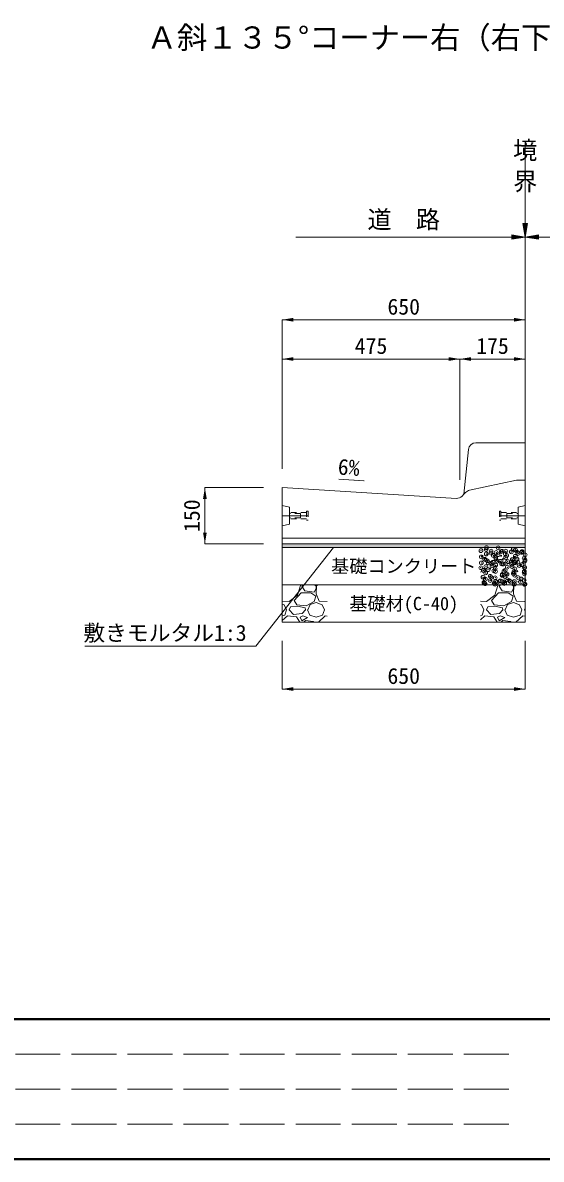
# Model space of a CAD drawing. Units: millimetres at full size. Extents: x 10958 to 33220, y 2125 to 9550.
# Drawn here: x 26076 to 27463, y 2375 to 5414 of the extents above; entities that cross this region are included whole.
import ezdxf
from ezdxf.enums import TextEntityAlignment as Align

# ---------------------------------------------------------------- set-up
doc = ezdxf.new("R2010")
doc.units = ezdxf.units.MM
doc.header["$LTSCALE"] = 20
doc.header["$PDMODE"] = 32
doc.header["$PDSIZE"] = 10
doc.linetypes.add('DASHED', pattern=[7.5, 6, -1.5])
doc.linetypes.add('USER1', pattern=[1.35, 0.75, -0.6])
for name, color, linetype, lineweight in [('インサート', 3, 'USER1', 5), ('ハッチング_基礎', 150, 'Continuous', 5), ('中心線', 1, 'Continuous', 13), ('図枠', 7, 'Continuous', 5), ('寸法線', 7, 'Continuous', 13), ('引出線', 4, 'Continuous', 13), ('本体', 2, 'Continuous', 13), ('舗装・基礎', 3, 'Continuous', 13)]:
    doc.layers.add(name, color=color, linetype=linetype, lineweight=lineweight)
doc.layers.add('ハッチング_モルタル', color=30, linetype='Continuous')
doc.layers.add('文字', color=41, linetype='Continuous')
doc.styles.add('ＭＳ ゴシック', font='')
doc.styles.get('ＭＳ ゴシック').set_extended_font_data('MS Gothic')

# ---------------------------------------------------------------- blocks, each defined once
blk = doc.blocks.new('filled_arrow')
at = {"color": 0, "linetype": 'Continuous', "lineweight": -2}
blk.add_solid([(7.5, 1.25), (0, 0), (7.5, -1.25)], dxfattribs=at)
blk = doc.blocks.new('open_arrow')
at = {"color": 0, "linetype": 'Continuous', "lineweight": -2}
blk.add_lwpolyline([(7.5, 1.25), (0, 0), (7.5, -1.25)], dxfattribs=at)

msp = doc.modelspace()

# ---------------------------------------------------------------- hatches: boundary and pattern name
at = {"layer": 'ハッチング_モルタル'}
msp.add_hatch(color=256, dxfattribs=at).paths.add_polyline_path([(26770.27, 4010.84), (26770.27, 4020.84), (27420.27, 4020.84), (27420.27, 4010.84)])
at = {"layer": '寸法線'}
for points in [[(27426.27, 4877.03), (27414.27, 4877.03), (27420.27, 4841.03)], [(27384.27, 4847.03), (27384.27, 4835.03), (27420.27, 4841.03)], [(27456.27, 4847.03), (27456.27, 4835.03), (27420.27, 4841.03)]]:
    msp.add_hatch(color=256, dxfattribs=at).paths.add_polyline_path(points)

# ---------------------------------------------------------------- linework, layer by layer
at = {"layer": 'インサート'}
for p, q in [((26835.27, 4104.09), (26789.27, 4104.09)), ((26789.27, 4104.09), (26789.27, 4087.59)), ((26839.27, 4107.84), (26835.27, 4107.84)), ((26835.27, 4107.84), (26835.27, 4083.84)), ((26839.27, 4107.84), (26839.27, 4083.84)), ((27351.27, 4107.84), (27355.27, 4107.84)), ((27351.27, 4107.84), (27351.27, 4083.84)), ((27355.27, 4107.84), (27355.27, 4083.84)), ((27355.27, 4104.09), (27401.27, 4104.09)), ((27401.27, 4104.09), (27401.27, 4087.59)), ((26819.27, 4101.84), (26789.27, 4101.84)), ((26819.27, 4089.84), (26789.27, 4089.84)), ((26835.27, 4087.59), (26789.27, 4087.59)), ((26819.27, 4101.84), (26819.27, 4089.84)), ((26839.27, 4083.84), (26835.27, 4083.84)), ((27351.27, 4083.84), (27355.27, 4083.84)), ((27355.27, 4087.59), (27401.27, 4087.59)), ((27371.27, 4101.84), (27401.27, 4101.84)), ((27371.27, 4101.84), (27371.27, 4089.84)), ((27371.27, 4089.84), (27401.27, 4089.84))]:
    msp.add_line(p, q, dxfattribs=at)
at = {"layer": 'ハッチング_基礎'}
for p, q in [((27302.71, 3985.86), (27307.23, 3985.16)), ((27302.72, 3985.85), (27306.67, 3989.97)), ((27307.23, 3985.15), (27306.67, 3989.97)), ((27309.25, 3981.18), (27312.81, 3982.54)), ((27311.77, 3979.46), (27312.8, 3982.53)), ((27317.58, 3990.84), (27320.03, 3993.76)), ((27317.58, 3990.84), (27320.62, 3990.58)), ((27320.59, 3990.57), (27320.01, 3993.76)), ((27351.93, 3997.55), (27354.46, 3995.85)), ((27351.94, 3997.56), (27355.49, 3998.93)), ((27354.02, 3987.66), (27356.47, 3990.57)), ((27354.02, 3987.66), (27357.06, 3987.39)), ((27354.46, 3995.85), (27355.49, 3998.92)), ((27357.03, 3987.38), (27356.44, 3990.57)), ((27390.46, 3984.47), (27392.91, 3987.39)), ((27390.46, 3984.47), (27393.49, 3984.2)), ((27393.47, 3984.2), (27392.88, 3987.38)), ((27309.25, 3981.17), (27311.77, 3979.46)), ((27324.63, 3952.63), (27327.08, 3955.55)), ((27324.63, 3952.63), (27327.67, 3952.37)), ((27327.64, 3952.36), (27327.05, 3955.55)), ((27339.57, 3960.71), (27342.1, 3959.01)), ((27339.58, 3960.72), (27343.13, 3962.09)), ((27342.1, 3959.01), (27343.13, 3962.08)), ((27356.93, 3977.44), (27360.89, 3981.56)), ((27356.93, 3977.45), (27361.45, 3976.75)), ((27361.45, 3976.74), (27360.88, 3981.56)), ((27361.07, 3949.44), (27363.52, 3952.36)), ((27364.08, 3949.17), (27363.49, 3952.36)), ((27382.25, 3977.1), (27384.78, 3975.39)), ((27382.26, 3977.11), (27385.82, 3978.47)), ((27384.78, 3975.39), (27385.81, 3978.46)), ((27411.15, 3969.03), (27415.11, 3973.15)), ((27411.15, 3969.04), (27415.66, 3968.34)), ((27412.58, 3956.65), (27416.14, 3958.02)), ((27412.58, 3956.64), (27415.1, 3954.94)), ((27415.66, 3968.33), (27415.1, 3973.15)), ((27415.1, 3954.94), (27416.13, 3958.01)), ((27300.27, 3945.63), (27300.45, 3945.7)), ((27300.27, 3945.17), (27300.44, 3945.69)), ((27309.45, 3927.95), (27313.41, 3932.08)), ((27309.45, 3927.96), (27313.97, 3927.26)), ((27313.97, 3927.25), (27313.4, 3932.08)), ((27327.21, 3923.89), (27330.77, 3925.25)), ((27327.21, 3923.88), (27329.74, 3922.17)), ((27329.74, 3922.17), (27330.77, 3925.24)), ((27361.07, 3949.44), (27364.11, 3949.18)), ((27363.67, 3919.55), (27367.63, 3923.67)), ((27368.18, 3918.84), (27367.62, 3923.67)), ((27369.89, 3940.26), (27372.42, 3938.56)), ((27369.9, 3940.27), (27373.45, 3941.64)), ((27372.42, 3938.56), (27373.45, 3941.63)), ((27397.51, 3946.26), (27399.95, 3949.18)), ((27397.51, 3946.26), (27400.54, 3945.99)), ((27400.52, 3945.99), (27399.93, 3949.17)), ((27400.22, 3919.82), (27403.78, 3921.18)), ((27402.74, 3918.1), (27403.77, 3921.17)), ((26811.31, 3883.58), (26819.44, 3908.98)), ((26819.44, 3908.98), (26818.3, 3910.84)), ((26826.39, 3910.84), (26822.49, 3906.95)), ((26822.49, 3906.95), (26830.62, 3894.76)), ((26830.62, 3894.76), (26856.02, 3891.71)), ((26856.02, 3891.71), (26861.1, 3900.85)), ((26861.1, 3906.95), (26856.65, 3910.84)), ((26862.11, 3907.96), (26861.1, 3886.63)), ((26861.1, 3900.85), (26861.1, 3906.95)), ((26865.27, 3910.84), (26862.11, 3907.96)), ((27331.68, 3914.42), (27334.13, 3917.34)), ((27331.68, 3914.42), (27334.72, 3914.15)), ((27334.69, 3914.15), (27334.1, 3917.33)), ((27339.31, 3883.58), (27347.44, 3908.98)), ((27347.44, 3908.98), (27346.3, 3910.84)), ((27354.39, 3910.84), (27350.49, 3906.95)), ((27350.49, 3906.95), (27358.62, 3894.76)), ((27358.62, 3894.76), (27384.02, 3891.71)), ((27363.66, 3919.55), (27368.18, 3918.85)), ((27368.12, 3911.23), (27370.57, 3914.15)), ((27368.12, 3911.23), (27371.15, 3910.97)), ((27371.13, 3910.96), (27370.54, 3914.15)), ((27384.02, 3891.71), (27389.1, 3900.85)), ((27389.1, 3906.95), (27384.65, 3910.84)), ((27390.11, 3907.96), (27389.1, 3886.63)), ((27389.1, 3900.85), (27389.1, 3906.95)), ((27393.27, 3910.84), (27390.11, 3907.96)), ((27400.22, 3919.81), (27402.74, 3918.1)), ((27406.9, 3910.84), (27407, 3910.96)), ((27407, 3910.84), (27406.98, 3910.96)), ((27417.88, 3911.14), (27420.27, 3913.62)), ((27417.88, 3911.15), (27419.82, 3910.84)), ((26770.27, 3867.2), (26788.96, 3866.31)), ((26788.96, 3866.31), (26811.31, 3883.58)), ((26802.17, 3869.36), (26820.46, 3889.68)), ((26809.28, 3857.16), (26802.17, 3869.36)), ((26820.46, 3889.68), (26846.87, 3889.68)), ((26856.02, 3866.31), (26834.68, 3855.13)), ((26844.84, 3858.18), (26861.1, 3863.26)), ((26846.87, 3889.68), (26860.08, 3880.53)), ((26860.08, 3880.53), (26856.02, 3866.31)), ((26861.1, 3886.63), (26869.23, 3867.32)), ((26861.1, 3863.26), (26877.35, 3857.16)), ((26869.23, 3867.32), (26890.27, 3866.32)), ((27300.27, 3867.1), (27316.96, 3866.31)), ((27316.96, 3866.31), (27339.31, 3883.58)), ((27330.17, 3869.36), (27348.46, 3889.68)), ((27337.28, 3857.16), (27330.17, 3869.36)), ((27348.46, 3889.68), (27374.87, 3889.68)), ((27384.02, 3866.31), (27362.68, 3855.13)), ((27372.84, 3858.18), (27389.1, 3863.26)), ((27374.87, 3889.68), (27388.08, 3880.53)), ((27388.08, 3880.53), (27384.02, 3866.31)), ((27389.1, 3886.63), (27397.23, 3867.32)), ((27389.1, 3863.26), (27405.35, 3857.16)), ((27397.23, 3867.32), (27418.56, 3866.31)), ((27418.56, 3866.31), (27420.27, 3867.62)), ((26770.27, 3859.22), (26775.75, 3857.16)), ((26775.75, 3857.16), (26781.85, 3843.96)), ((26776.77, 3829.73), (26781.85, 3843.96)), ((26788.96, 3843.96), (26792.01, 3852.08)), ((26800.14, 3831.76), (26788.96, 3843.96)), ((26811.31, 3854.12), (26792.01, 3852.08)), ((26823.51, 3833.8), (26800.14, 3831.76)), ((26834.68, 3855.13), (26809.28, 3857.16)), ((26831.63, 3849.04), (26811.31, 3854.12)), ((26832.65, 3843.96), (26823.51, 3833.8)), ((26832.65, 3843.96), (26831.63, 3849.04)), ((26837.73, 3843.96), (26843.83, 3829.73)), ((26838.75, 3843.96), (26844.84, 3858.18)), ((26877.35, 3857.16), (26883.45, 3843.96)), ((26878.37, 3829.73), (26883.45, 3843.96)), ((27300.27, 3858.47), (27303.75, 3857.16)), ((27303.75, 3857.16), (27309.85, 3843.96)), ((27304.77, 3829.73), (27309.85, 3843.96)), ((27316.96, 3843.96), (27320.01, 3852.08)), ((27328.14, 3831.76), (27316.96, 3843.96)), ((27339.31, 3854.12), (27320.01, 3852.08)), ((27351.51, 3833.8), (27328.14, 3831.76)), ((27362.68, 3855.13), (27337.28, 3857.16)), ((27359.63, 3849.04), (27339.31, 3854.12)), ((27360.65, 3843.96), (27351.51, 3833.8)), ((27360.65, 3843.96), (27359.63, 3849.04)), ((27365.73, 3843.96), (27371.83, 3829.73)), ((27366.75, 3843.96), (27372.84, 3858.18)), ((27405.35, 3857.16), (27411.45, 3843.96)), ((27406.37, 3829.73), (27411.45, 3843.96)), ((27418.56, 3843.96), (27420.27, 3848.5)), ((27420.27, 3842.1), (27418.56, 3843.96)), ((26770.27, 3827.82), (26776.77, 3829.73)), ((26783.88, 3827.7), (26770.27, 3815.27)), ((26808.27, 3825.67), (26783.88, 3827.7)), ((26817.33, 3810.84), (26808.27, 3825.67)), ((26825.54, 3827.7), (26818.43, 3824.65)), ((26818.43, 3824.65), (26822.49, 3814.49)), ((26822.49, 3814.49), (26837.73, 3823.64)), ((26837.73, 3823.64), (26825.54, 3827.7)), ((26832.65, 3815.51), (26827.99, 3810.84)), ((26852.97, 3812.46), (26832.65, 3815.51)), ((26843.83, 3829.73), (26861.1, 3824.65)), ((26854.82, 3810.84), (26852.97, 3812.46)), ((26861.1, 3824.65), (26878.37, 3829.73)), ((26885.48, 3827.7), (26867.02, 3810.84)), ((26890.27, 3827.3), (26885.48, 3827.7)), ((27300.27, 3828.41), (27304.77, 3829.73)), ((27311.88, 3827.7), (27300.27, 3817.09)), ((27336.27, 3825.67), (27311.88, 3827.7)), ((27345.33, 3810.84), (27336.27, 3825.67)), ((27353.54, 3827.7), (27346.43, 3824.65)), ((27346.43, 3824.65), (27350.49, 3814.49)), ((27350.49, 3814.49), (27365.73, 3823.64)), ((27365.73, 3823.64), (27353.54, 3827.7)), ((27360.65, 3815.51), (27355.99, 3810.84)), ((27380.97, 3812.46), (27360.65, 3815.51)), ((27371.83, 3829.73), (27389.1, 3824.65)), ((27382.82, 3810.84), (27380.97, 3812.46)), ((27389.1, 3824.65), (27406.37, 3829.73)), ((27413.48, 3827.7), (27395.02, 3810.84)), ((27420.27, 3827.13), (27413.48, 3827.7))]:
    msp.add_line(p, q, dxfattribs=at)
for p in [(27316.83, 4010.41), (27348.18, 4009.78), (27301.94, 4002.34), (27302.73, 3985.52), (27311.75, 3979.4), (27316.09, 4005.55), (27316.21, 3993.5), (27329.06, 4001.2), (27329.2, 3995.63), (27334.81, 3989.74), (27341.37, 3984.48), (27341.98, 3980.4), (27342.6, 3997.31), (27347.53, 3991.42), (27356.18, 4000.05), (27358.83, 4000.72), (27366.77, 3993.95), (27368.06, 3983.98), (27368.68, 4000.89), (27371, 3989.57), (27383.3, 3998.91), (27385.49, 3978.14), (27388.45, 4005.81), (27393.72, 3987.23), (27394.34, 4004.14), (27398.21, 3979.81), (27398.85, 3998.17), (27400.63, 3994.65), (27410.41, 3997.76), (27411.57, 3999.85), (27417.44, 3982.34), (27420.03, 3976.87), (27420.11, 3991.04), (27301.52, 3956.53), (27302.76, 3969.56), (27308.08, 3949.67), (27309.06, 3949.42), (27314.98, 3959.68), (27315.59, 3976.59), (27319.17, 3975.24), (27320.8, 3951.34), (27321.45, 3969.71), (27329.88, 3968.42), (27331.15, 3961.62), (27334.17, 3971.38), (27336.18, 3948.27), (27340.04, 3953.88), (27340.74, 3946.58), (27341.36, 3963.49), (27346.29, 3974.09), (27353.41, 3973.91), (27357, 3967.27), (27360.77, 3966.7), (27363.3, 3947.13), (27366.83, 3950.15), (27367.44, 3967.06), (27372.12, 3958.1), (27373.4, 3972.95), (27384.11, 3966.12), (27384.84, 3959.78), (27390.4, 3971.79), (27392.49, 3953.41), (27393.1, 3970.32), (27400.52, 3971.8), (27404.08, 3962.31), (27411.23, 3964.98), (27417.93, 3946.56), (27418.87, 3957.21), (27419.49, 3974.13), (27307.44, 3931.31), (27309.88, 3916.63), (27313.74, 3925.86), (27314.36, 3942.77), (27326.29, 3922.31), (27326.68, 3933.84), (27329.05, 3931.31), (27340.13, 3929.67), (27341.22, 3920.15), (27345.4, 3918.03), (27353.4, 3921.17), (27358.11, 3919.7), (27358.68, 3936.39), (27358.76, 3938.06), (27365.59, 3916.33), (27366.21, 3933.24), (27370.85, 3925.24), (27371.48, 3939.74), (27377.35, 3922.24), (27380.52, 3920.02), (27388.3, 3941.48), (27390.41, 3945.98), (27390.72, 3942.27), (27391.25, 3919.58), (27391.87, 3936.49), (27400.48, 3930.32), (27407.64, 3918.88), (27409.44, 3926.46), (27417.53, 3944.83), (27417.64, 3923.39), (27418.25, 3940.3), (27311.6, 3915.07), (27313.31, 3913.81), (27337, 3915.49), (27339.51, 3912.75), (27364.12, 3914.34), (27391.23, 3913.2), (27418.35, 3912.05), (27419.88, 3912.55)]:
    msp.add_point(p, dxfattribs=at)
at = {"layer": '中心線'}
for p, q in [((26770.27, 4095.84), (26839.27, 4095.84)), ((27420.27, 4095.84), (27351.27, 4095.84))]:
    msp.add_line(p, q, dxfattribs=at)
at = {"layer": '図枠', "lineweight": 40}
for p, q in [((23220.27, 2749.64), (32970.27, 2749.64)), ((23220.27, 2374.64), (32970.27, 2374.64))]:
    msp.add_line(p, q, dxfattribs=at)
at = {"layer": '図枠', "linetype": 'DASHED', "lineweight": 9}
for p, q in [((27376.52, 2655.89), (23470.27, 2655.89)), ((27376.52, 2562.14), (23470.27, 2562.14)), ((27376.52, 2468.39), (23470.27, 2468.39))]:
    msp.add_line(p, q, dxfattribs=at)
at = {"layer": '寸法線'}
for p, q in [((27420.27, 4877.03), (27420.27, 5097.5)), ((27420.27, 4619.84), (27420.27, 4897.11)), ((26806.27, 4841.03), (27384.27, 4841.03)), ((27456.27, 4841.03), (28034.27, 4841.03)), ((26770.27, 4619.84), (27420.27, 4619.84)), ((26770.27, 4220.84), (26770.27, 4619.84)), ((27420.27, 4240.84), (27420.27, 4619.84)), ((26770.27, 4514.84), (27245.33, 4514.84)), ((26770.27, 4220.84), (26770.27, 4514.84)), ((27245.33, 4191.46), (27245.33, 4514.84)), ((27245.33, 4514.84), (27420.27, 4514.84)), ((27245.33, 4191.46), (27245.33, 4514.84)), ((27420.27, 4240.84), (27420.27, 4514.84)), ((26563.3, 4170.84), (26563.3, 4020.84)), ((26720.27, 4170.84), (26563.3, 4170.84)), ((26720.27, 4020.84), (26563.3, 4020.84)), ((26770.27, 3760.84), (26770.27, 3632.26)), ((27420.27, 3760.84), (27420.27, 3632.26)), ((27420.27, 3632.26), (26770.27, 3632.26))]:
    msp.add_line(p, q, dxfattribs=at)
for points in [[(27426.27, 4877.03), (27414.27, 4877.03), (27420.27, 4841.03)], [(27384.27, 4847.03), (27384.27, 4835.03), (27420.27, 4841.03)], [(27456.27, 4847.03), (27456.27, 4835.03), (27420.27, 4841.03)]]:
    msp.add_lwpolyline(points, close=True, dxfattribs=at)
at = {"layer": '引出線'}
for points in [[(26989.26, 4189.21), (26921.82, 4193.38), (26975.17, 4190.08)], [(26907.44, 4010.84), (26699.94, 3747.06), (26242.53, 3747.06)]]:
    msp.add_lwpolyline(points, dxfattribs=at)
at = {"layer": '本体'}
for p, q in [((27288.37, 4290.84), (27420.27, 4290.84)), ((27420.27, 4290.84), (27420.27, 4190.84)), ((27268.47, 4272.83), (27256.5, 4153.16)), ((26770.27, 4170.84), (26770.27, 4020.84)), ((26770.27, 4170.84), (27236.05, 4142.03)), ((27271.53, 4163.9), (27397.27, 4190.84)), ((27420.27, 4190.84), (27397.27, 4190.84)), ((27420.27, 4190.84), (27420.27, 4020.84)), ((27256.5, 4153.16), (27251.75, 4148.19)), ((27260.81, 4157.68), (27256.5, 4153.16)), ((26770.27, 4020.84), (27420.27, 4020.84))]:
    msp.add_line(p, q, dxfattribs=at)
at = {"layer": '本体', "lineweight": 9}
for p, q in [((26770.27, 4123.34), (26789.27, 4118.34)), ((26789.27, 4118.34), (26789.27, 4073.34)), ((27420.27, 4123.34), (27401.27, 4118.34)), ((27401.27, 4118.34), (27401.27, 4073.34)), ((26770.27, 4068.34), (26789.27, 4073.34)), ((27420.27, 4068.34), (27401.27, 4073.34))]:
    msp.add_line(p, q, dxfattribs=at)
at = {"layer": '本体', "lineweight": 5}
msp.add_line((26770.27, 4035.84), (27420.27, 4035.84), dxfattribs=at)
at = {"layer": '本体'}
for centre, start, end in [((27288.37, 4270.84), 90, 174.28941), ((27237.28, 4161.99), 266.46044, 316.33228), ((27275.72, 4144.34), 102.09476, 138.19208)]:
    msp.add_arc(centre, 20, start, end, dxfattribs=at)
at = {"layer": '舗装・基礎'}
for points in [[(27420.27, 4020.84), (26770.27, 4020.84), (26770.27, 4010.84), (27420.27, 4010.84)], [(27420.27, 4010.84), (26770.27, 4010.84), (26770.27, 3910.84), (27420.27, 3910.84)], [(27420.27, 3910.84), (26770.27, 3910.84), (26770.27, 3810.84), (27420.27, 3810.84)]]:
    msp.add_lwpolyline(points, close=True, dxfattribs=at)

# ---------------------------------------------------------------- block references
at = {"layer": '寸法線', "xscale": 4, "yscale": 4}
for p in [(26770.27, 4619.84), (26770.27, 4514.84), (27245.33, 4514.84), (26770.27, 3632.26)]:
    msp.add_blockref('filled_arrow', p, dxfattribs=at)
for p, rotation in [((27420.27, 4619.84), 180), ((27245.33, 4514.84), 180), ((27420.27, 4514.84), 180), ((26563.3, 4170.84), 270), ((26563.3, 4020.84), 90), ((27420.27, 3632.26), 180)]:
    msp.add_blockref('filled_arrow', p, dxfattribs=dict(at, rotation=rotation))
at = {"layer": '引出線', "xscale": 0.133, "yscale": 0.133}
for name, p, rotation in [('open_arrow', (26989.26, 4189.21), 176.5), ('filled_arrow', (26907.44, 4010.84), 231.8)]:
    msp.add_blockref(name, p, dxfattribs=dict(at, rotation=rotation))

# ---------------------------------------------------------------- texts
at = {"layer": '寸法線', "style": 'ＭＳ ゴシック'}
for s, p in [('境', (27387.89, 5096.84)), ('界', (27387.89, 5013.51))]:
    msp.add_text(s, height=47.47, dxfattribs=at).set_placement(p, align=Align.TOP_LEFT)
for s, height, p in [('道\u3000路', 47.47, (27095.27, 4887.96)), ('650', 42.72, (27095.27, 4654.84)), ('475', 42.72, (27007.8, 4549.84)), ('175', 42.72, (27332.8, 4549.84)), ('650', 42.72, (27095.27, 3667.26))]:
    msp.add_text(s, height=height, dxfattribs=at).set_placement(p, align=Align.MIDDLE_CENTER)
msp.add_text('150', height=42.72, rotation=90, dxfattribs=at).set_placement((26528.3, 4095.84), align=Align.MIDDLE_CENTER)
at = {"layer": '引出線', "style": 'ＭＳ ゴシック'}
msp.add_text('6%', height=42.72, rotation=356.46, dxfattribs=at).set_placement((26978.56, 4244.89), align=Align.TOP_RIGHT)
msp.add_text('敷きモルタル1:3', height=42.72, dxfattribs=at).set_placement((26674.94, 3803.8), align=Align.TOP_RIGHT)
at = {"layer": '文字', "style": 'ＭＳ ゴシック'}
msp.add_text('Ａ斜１３５°コーナー右（右下がり）', height=59.34, dxfattribs=at).set_placement((27732.58, 5404.23), align=Align.TOP_RIGHT)
for s, p in [('基礎コンクリート', (27095.27, 3960.84)), ('基礎材(C-40)', (27095.27, 3860.84))]:
    msp.add_text(s, height=35.6, dxfattribs=at).set_placement(p, align=Align.MIDDLE_CENTER)

doc.saveas('drawing.dxf')
